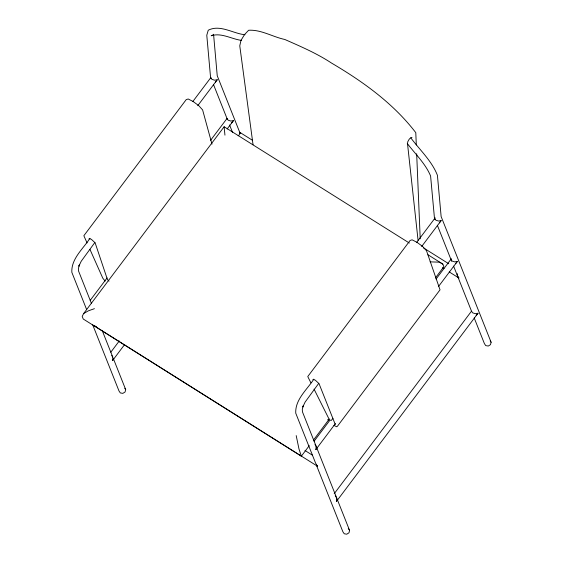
<?xml version="1.0" encoding="UTF-8"?>
<svg xmlns="http://www.w3.org/2000/svg" width="563" height="563" viewBox="0 0 563 563"><rect width="100%" height="100%" fill="white"/><g stroke="black" fill="none" stroke-linecap="round" stroke-linejoin="round"><path stroke-width="0.84" d="M124.726 344.408L112.579 360.559L112.818 357.273L111.713 355.478M335.4 423.594L315.864 449.57L316.103 446.283L314.991 444.488M449.197 271.908L458.866 277.988L457.888 276.905L471.555 311.276L472.744 312.887L475.418 313.704L478.001 313.232L336.484 501.394L336.723 498.107L335.245 495.707M458.866 277.988L457.156 275.075L457.395 273.688M113.416 358.73L125.683 389.596L125.063 391.989L122.847 393.368L120.327 392.939L118.983 390.94L92.508 324.33M318.764 383.312L305.111 402.095L302.803 406.972L303.267 405.782L302.303 409.336L302.444 411.827L349.588 530.43L348.969 532.816L346.752 534.203L344.232 533.766L342.888 531.775L316.371 465.066L317.349 466.143L93.444 325.315L96.308 326.653M410.927 138.034C419.956 150.103 431.877 161.046 437.423 175.318L441.139 216.579L491.105 342.269L490.486 344.662L488.269 346.041L485.749 345.612L484.405 343.613L474.201 317.926M239.937 132.882L239.184 134.909L238.142 135.782M409.336 243.04L224.137 126.745L83.655 313.528L82.205 316.42L83.24 319.017L301.339 456.199L309.256 445.671M112.579 360.559L113.55 359.103M315.864 449.57L316.828 448.12M336.484 501.394L337.455 499.937M89.925 238.346C83.183 248.769 71.107 258.741 71.839 272.344L86.695 309.706M192.806 101.558L210.745 77.708M94.858 242.484L81.206 261.267L78.897 266.144L79.362 264.948L78.398 268.502L78.538 270.993L91.459 303.492M197.74 105.696L217.262 79.742L214.686 80.199L211.998 79.411L210.822 77.771M90.193 300.389L107.09 277.925M210.59 140.314L226.959 118.554M227.142 129.004L233.476 120.581L230.893 121.052L228.226 120.236L227.03 118.624M110.812 352.213L119.265 340.974M313.83 379.18C307.081 389.603 295.005 399.575 295.744 413.172L315.639 463.229L317.349 466.143M416.711 242.393L435.178 217.839M421.645 246.531L441.167 220.576L438.584 221.034L435.903 220.239L434.727 218.606M313.478 440.055L329.313 418.999M435.417 277.932L443.862 266.7L442.828 264.11L427.943 254.75M314.098 441.223L329.411 420.864M436.079 279.044L451.392 258.684M332.937 418.302L331.354 420.406L327.603 419.688M438.373 286.687L457.381 261.415L454.791 261.886L452.124 261.07L450.935 259.459M334.19 493.744L471.484 311.205M215.411 82.036L217.262 79.742M231.618 122.882L233.476 120.581M439.316 222.871L441.167 220.576M455.523 263.716L457.381 261.415M476.143 315.533L478.001 313.232M88.975 238.937L89.461 238.473L91.466 239.416L95.119 242.801L107.449 279.572L108.997 281.134M312.88 379.772L313.366 379.307L315.371 380.25L319.024 383.635L335.259 424.446M83.655 313.528L88.356 310.839L94.422 308.672M213.405 34.73L211.188 35.765C221.329 32.429 231.562 39.072 241.485 40.395M430.097 261.851L439.464 262.182L442.828 264.11M412.025 137.689L410.955 137.534L409.188 139.23L407.76 141.777L407.513 143.692L418.07 240.295M245.011 34.751C233.145 33.611 220.049 24.153 208.247 30.219L206.783 35.223L210.534 77.089L211.181 78.714M333.929 425.438L336.78 426.775L337.652 425.952L440.027 289.832L426.515 250.746L422.567 246.397L417.035 242.35L412.109 239.824L410.131 240.436L307.757 376.556L310.903 382.826M239.725 132.284L252.372 140.236M423.46 247.854L448.746 263.758M442.504 267.692L443.989 268.628M304.998 450.513L312.437 455.193M105.147 281.085L102.825 278.242L89.939 249.36M407.288 143.466C415.241 154.023 425.501 163.622 430.596 175.994L434.439 217.923L435.086 219.556M490.211 340.939L491.105 342.269M348.244 528.432L349.588 530.43M124.789 388.266L125.683 389.596M314.041 389.103L328.961 418.907M87.075 242.942L83.852 235.721L186.226 99.602L188.204 98.989L193.13 101.516L198.662 105.562L202.61 109.912L211.984 144.128M301.339 456.199L298.981 448.964L296.194 435.586M437.36 225.27L451.639 261.197M453.588 266.095L457.156 275.075M240.274 133.691L217.234 75.745L213.567 34.259M213.44 84.394L227.318 119.3M229.577 124.986L232.484 132.291M102.438 331.107L112.769 357.104M253.054 144.804L239.768 45.849L240.957 40.466L244.497 34.603L248.642 30.254C261.141 29.508 272.724 36.926 284.787 39.466C300.741 46.497 316.828 53.372 331.438 63.014C362.98 81.586 393.347 103.36 415.79 132.678L416.303 144.958M224.94 135.141L224.137 126.745M416.669 153.727L420.216 238.796"/></g></svg>
